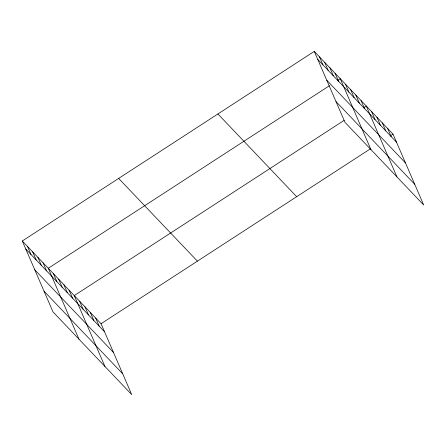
<?xml version="1.0" encoding="UTF-8"?>
<svg xmlns="http://www.w3.org/2000/svg" width="446" height="446" viewBox="0 0 446 446"><rect width="100%" height="100%" fill="white"/><g stroke="black" fill="none" stroke-linecap="round" stroke-linejoin="round"><path stroke-width="0.67" d="M22.3 240.979L101.047 323.718L131.726 394.61L52.979 311.871L22.3 240.979L314.274 51.39L393.021 134.129L423.7 205.021L344.953 122.282L314.274 51.39M329.494 85.688L48.285 268.286L78.964 339.177M337.427 80.536L340.259 78.697L370.938 149.588M344.145 120.353L74.276 295.587L104.949 366.478M363.412 107.837L366.25 105.997L396.923 176.889M101.047 323.718L370.353 148.847M390.189 135.969L393.021 134.129M317.758 59.446L396.511 142.185M326.734 80.185L405.481 162.918M335.977 101.549L414.724 184.282M217.921 113.959L296.674 196.692M118.653 178.417L197.4 261.15M25.784 249.035L104.537 331.774M34.76 269.774L113.507 352.507M44.003 291.138L122.75 373.871M387.669 128.504L391.153 136.554M382.311 122.873L385.801 130.929M376.959 117.248L380.444 125.304M371.602 111.623L375.092 119.679M361.048 100.54L364.538 108.59M355.852 95.076L359.337 103.132M350.656 89.618L354.141 97.674M345.46 84.155L348.945 92.21M335.063 73.233L338.547 81.289M329.867 67.775L333.352 75.831M324.671 62.312L328.156 70.368M319.47 56.854L322.96 64.91M95.695 318.087L99.179 326.143M90.337 312.462L93.827 320.518M84.985 306.837L88.47 314.893M79.628 301.212L83.112 309.268M69.074 290.129L72.564 298.179M63.878 284.665L67.363 292.721M58.682 279.207L62.167 287.263M53.487 273.744L56.971 281.8M43.089 262.822L46.574 270.878M37.893 257.364L41.378 265.42M32.697 251.901L36.182 259.957M27.496 246.443L30.986 254.499"/></g></svg>
